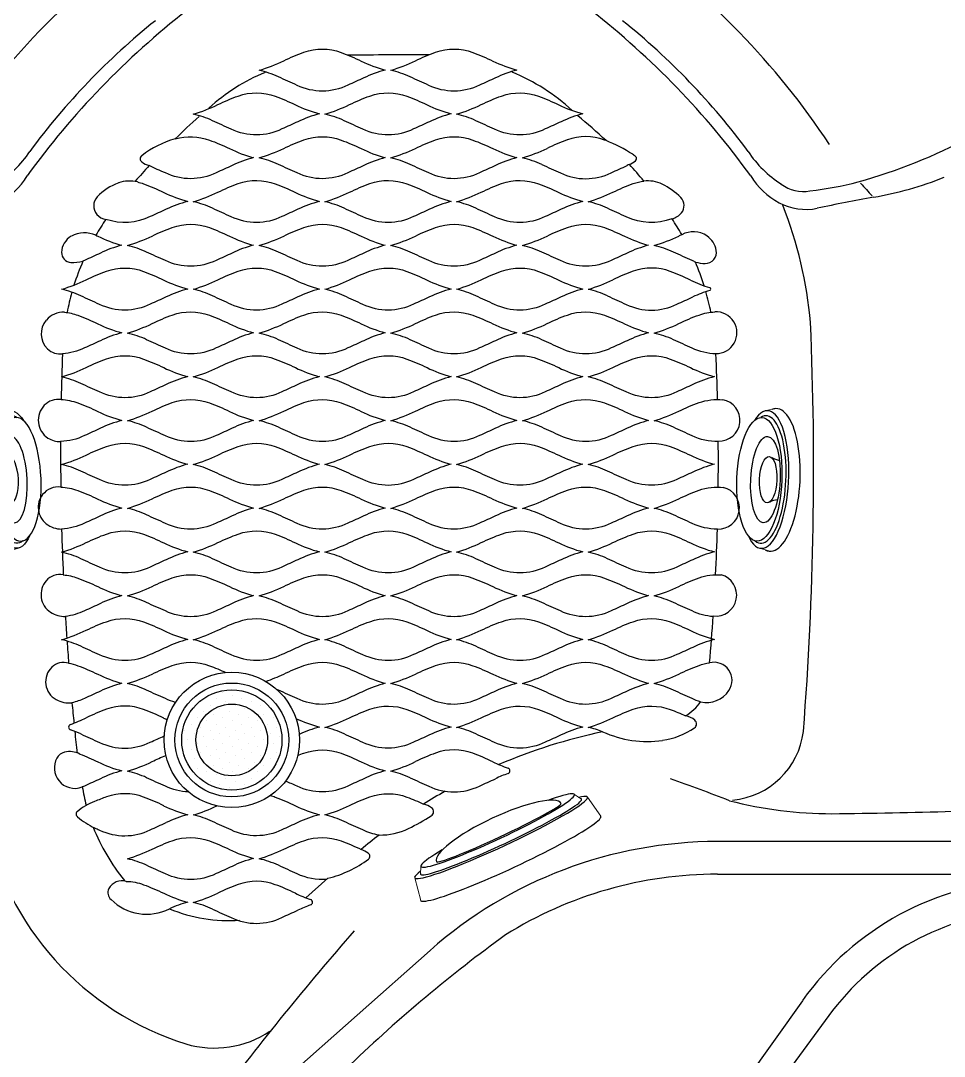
# Model space of a CAD drawing. Extents: x 524 to 612, y 487 to 635.
# Drawn here: x 555.41 to 587.65, y 524.54 to 560.69 of the extents above; entities that cross this region are included whole.
import ezdxf

# ---------------------------------------------------------------- set-up
doc = ezdxf.new("R2010")
doc.units = 0
doc.header["$MEASUREMENT"] = 0
doc.layers.add('1', color=4, linetype='Continuous')

# ---------------------------------------------------------------- blocks, each defined once
blk = doc.blocks.new('2014JS2')
at = {"layer": '1', "color": 4, "linetype": 'Continuous', "lineweight": 15}
for p, q in [((-2.331, 1.3), (-2.416, 0.934)), ((2.567, 0.934), (2.482, 1.3))]:
    blk.add_line(p, q, dxfattribs=at)
at = {"layer": '1', "color": 4, "linetype": 'Continuous'}
for centre, radius, start, end in [((-1.335, 0.648), 0.73, 8.2146, 30.4572), ((1.622, 0.603), 0.871, 151.5284, 170.3889)]:
    blk.add_arc(centre, radius, start, end, dxfattribs=at)
at = {"layer": '1', "color": 3, "linetype": 'Continuous'}
for centre, major_axis, ratio in [((0.073, 1.419), (-2.159, -0.019), 0.363798), ((0.076, 1.207), (-1.51, 0.005), 0.339788)]:
    blk.add_ellipse(centre, major_axis=major_axis, ratio=ratio, dxfattribs=at)
at = {"layer": '1', "color": 4, "linetype": 'Continuous'}
for centre, major_axis, ratio, start_param, end_param in [((0.075, 1.242), (-2.404, -0.002), 0.35119, 5.678823, 9.981284), ((0.075, 0.934), (-2.492, 0), 0.375367, 6.108581, 9.599382)]:
    blk.add_ellipse(centre, major_axis=major_axis, ratio=ratio, start_param=start_param, end_param=end_param, dxfattribs=at)
at = {"layer": '1', "color": 3, "linetype": 'Continuous'}
blk.add_ellipse((0.075, 1.274), major_axis=(-2.225, -0.006), ratio=0.35191, start_param=6.032094, end_param=9.675053, dxfattribs=at)
at = {"layer": '1', "color": 4, "linetype": 'Continuous'}
blk.add_ellipse((0.075, 1.111), major_axis=(-0.812, -0.002), ratio=0.373446, dxfattribs=at)
blk = doc.blocks.new('2014L2')
at = {"layer": '1', "color": 4, "linetype": 'Continuous', "lineweight": 15}
for p, q in [((-3.443, 1.125), (-3.586, 0.323)), ((3.356, 0.323), (3.214, 1.125))]:
    blk.add_line(p, q, dxfattribs=at)
at = {"layer": '1', "color": 3, "linetype": 'Continuous', "lineweight": 15}
for p, q in [((-3.076, 1.393), (-3.203, 1.152)), ((2.997, 1.152), (2.841, 1.404))]:
    blk.add_line(p, q, dxfattribs=at)
at = {"layer": '1', "color": 2, "linetype": 'Continuous'}
blk.add_ellipse((-0.115, 1.312), major_axis=(-2.4, -0.002), ratio=0.230702, start_param=3.141593, end_param=6.283185, dxfattribs=at)
at = {"layer": '1', "color": 3, "linetype": 'Continuous'}
for centre, major_axis, ratio, start_param, end_param in [((-0.118, 1.398), (-2.959, -0.005), 0.096023, 5.474081, 10.237444), ((-0.103, 1.152), (-3.1, 0), 0.087249, 6.191747, 9.53276), ((-0.115, 1.312), (-2.4, -0.002), 0.060609, 0, 3.117594)]:
    blk.add_ellipse(centre, major_axis=major_axis, ratio=ratio, start_param=start_param, end_param=end_param, dxfattribs=at)
at = {"layer": '1', "color": 4, "linetype": 'Continuous'}
for centre, major_axis, ratio, start_param, end_param in [((-0.115, 1.125), (-3.329, 0), 0.091781, 5.867673, 9.84029), ((-0.115, 0.323), (-3.471, 0), 0.095239, 6.249456, 9.458508)]:
    blk.add_ellipse(centre, major_axis=major_axis, ratio=ratio, start_param=start_param, end_param=end_param, dxfattribs=at)
blk = doc.blocks.new('*X23')
at = {"color": 0}
for p, q in [((200.597, 336.892), (200.597, 336.892)), ((199.669, 336.494), (199.669, 336.494)), ((200.332, 336.627), (200.332, 336.627)), ((200.73, 336.494), (200.73, 336.494)), ((200.995, 336.76), (200.995, 336.76)), ((201.393, 336.627), (201.393, 336.627)), ((201.791, 336.494), (201.791, 336.494)), ((199.404, 336.229), (199.404, 336.229)), ((199.802, 336.097), (199.802, 336.097)), ((200.067, 336.362), (200.067, 336.362)), ((200.2, 335.964), (200.2, 335.964)), ((200.465, 336.229), (200.465, 336.229)), ((200.863, 336.097), (200.863, 336.097)), ((201.128, 336.362), (201.128, 336.362)), ((201.26, 335.964), (201.26, 335.964)), ((201.525, 336.229), (201.525, 336.229)), ((201.923, 336.097), (201.923, 336.097)), ((202.188, 336.362), (202.188, 336.362)), ((202.321, 335.964), (202.321, 335.964)), ((202.586, 336.229), (202.586, 336.229)), ((199.272, 335.566), (199.272, 335.566)), ((199.537, 335.832), (199.537, 335.832)), ((199.934, 335.699), (199.934, 335.699)), ((200.332, 335.566), (200.332, 335.566)), ((200.597, 335.832), (200.597, 335.832)), ((200.995, 335.699), (200.995, 335.699)), ((201.393, 335.566), (201.393, 335.566)), ((201.658, 335.832), (201.658, 335.832)), ((202.056, 335.699), (202.056, 335.699)), ((202.454, 335.566), (202.454, 335.566)), ((202.719, 335.832), (202.719, 335.832)), ((199.006, 335.301), (199.006, 335.301)), ((199.404, 335.169), (199.404, 335.169)), ((199.669, 335.434), (199.669, 335.434)), ((200.067, 335.301), (200.067, 335.301)), ((200.465, 335.169), (200.465, 335.169)), ((200.73, 335.434), (200.73, 335.434)), ((201.128, 335.301), (201.128, 335.301)), ((201.525, 335.169), (201.525, 335.169)), ((201.791, 335.434), (201.791, 335.434)), ((202.188, 335.301), (202.188, 335.301)), ((202.586, 335.169), (202.586, 335.169)), ((202.851, 335.434), (202.851, 335.434)), ((199.139, 334.903), (199.139, 334.903)), ((199.537, 334.771), (199.537, 334.771)), ((199.802, 335.036), (199.802, 335.036)), ((199.934, 334.638), (199.934, 334.638)), ((200.2, 334.903), (200.2, 334.903)), ((200.597, 334.771), (200.597, 334.771)), ((200.863, 335.036), (200.863, 335.036)), ((200.995, 334.638), (200.995, 334.638)), ((201.26, 334.903), (201.26, 334.903)), ((201.658, 334.771), (201.658, 334.771)), ((201.923, 335.036), (201.923, 335.036)), ((202.056, 334.638), (202.056, 334.638)), ((202.321, 334.903), (202.321, 334.903)), ((202.719, 334.771), (202.719, 334.771)), ((202.984, 335.036), (202.984, 335.036)), ((199.006, 334.241), (199.006, 334.241)), ((199.272, 334.506), (199.272, 334.506)), ((199.669, 334.373), (199.669, 334.373)), ((200.067, 334.241), (200.067, 334.241)), ((200.332, 334.506), (200.332, 334.506)), ((200.73, 334.373), (200.73, 334.373)), ((201.128, 334.241), (201.128, 334.241)), ((201.393, 334.506), (201.393, 334.506)), ((201.791, 334.373), (201.791, 334.373)), ((202.188, 334.241), (202.188, 334.241)), ((202.454, 334.506), (202.454, 334.506)), ((202.851, 334.373), (202.851, 334.373)), ((199.404, 334.108), (199.404, 334.108)), ((199.802, 333.975), (199.802, 333.975)), ((200.2, 333.843), (200.2, 333.843)), ((200.465, 334.108), (200.465, 334.108)), ((200.863, 333.975), (200.863, 333.975)), ((201.26, 333.843), (201.26, 333.843)), ((201.525, 334.108), (201.525, 334.108)), ((201.923, 333.975), (201.923, 333.975)), ((202.321, 333.843), (202.321, 333.843)), ((202.586, 334.108), (202.586, 334.108)), ((199.537, 333.71), (199.537, 333.71)), ((199.934, 333.578), (199.934, 333.578)), ((200.332, 333.445), (200.332, 333.445)), ((200.597, 333.71), (200.597, 333.71)), ((200.995, 333.578), (200.995, 333.578)), ((201.393, 333.445), (201.393, 333.445)), ((201.658, 333.71), (201.658, 333.71)), ((202.056, 333.578), (202.056, 333.578)), ((202.454, 333.445), (202.454, 333.445)), ((199.669, 333.312), (199.669, 333.312)), ((200.067, 333.18), (200.067, 333.18)), ((200.465, 333.047), (200.465, 333.047)), ((200.73, 333.312), (200.73, 333.312)), ((200.863, 332.915), (200.863, 332.915)), ((201.128, 333.18), (201.128, 333.18)), ((201.525, 333.047), (201.525, 333.047)), ((201.791, 333.312), (201.791, 333.312))]:
    blk.add_line(p, q, dxfattribs=at)
blk = doc.blocks.new('DRAIN')
at = {"layer": '1', "color": 2}
for radius in [1.75, 1.25]:
    blk.add_circle((0, 0), radius, dxfattribs=at)
at = {"layer": '1', "color": 3, "xscale": 0.8339416050646733, "yscale": 0.8339416050646733, "zscale": 0.8339416050646733}
blk.add_blockref('*X23', (-167.604, -279.291), dxfattribs=at)
blk = doc.blocks.new('2018 VANGUARD NXT')
at = {"layer": '1', "color": 3, "linetype": 'Continuous'}
for p, q in [((73.398, 27.558), (54.925, 27.558)), ((44.893, 23.757), (37.817, 17.497)), ((57.886, 22.004), (54.454, 17.19))]:
    blk.add_line(p, q, dxfattribs=at)
at = {"layer": '1', "color": 2, "linetype": 'Continuous'}
blk.add_line((40.553, 25.595), (41.324, 26.277), dxfattribs=at)
at = {"layer": '1', "color": 3, "linetype": 'Continuous'}
for points in [[(42.575, 54.215, -0.004326), (42.017, 53.961, -0.230611), (40.247, 53.955, -0.007538), (39.593, 54.251, 0.055923), (38.92, 54.48, 0.040171), (39.781, 54.812, -0.028895), (40.488, 55.111, -0.17592), (41.782, 55.104, -0.025087), (42.484, 54.804, 0.045551), (43.325, 54.49, 0.049622)], [(47.172, 54.215, -0.004326), (46.614, 53.961, -0.230611), (44.844, 53.955, -0.007538), (44.19, 54.251, 0.055923), (43.517, 54.48, 0.040171), (44.378, 54.812, -0.028895), (45.085, 55.111, -0.17592), (46.379, 55.104, -0.025087), (47.081, 54.804, 0.045551), (47.922, 54.49, 0.049622)], [(40.277, 52.686, -0.004326), (39.719, 52.432, -0.230611), (37.95, 52.426, -0.007538), (37.296, 52.722, 0.055923), (36.623, 52.951, 0.040171), (37.484, 53.283, -0.028895), (38.19, 53.582, -0.17592), (39.484, 53.575, -0.025087), (40.187, 53.275, 0.045551), (41.028, 52.961, 0.049622)], [(44.874, 52.686, -0.004326), (44.316, 52.432, -0.230611), (42.546, 52.426, -0.007538), (41.892, 52.722, 0.055923), (41.219, 52.951, 0.040171), (42.08, 53.283, -0.028895), (42.787, 53.582, -0.17592), (44.081, 53.575, -0.025087), (44.783, 53.275, 0.045551), (45.624, 52.961, 0.049622)], [(49.47, 52.686, -0.004326), (48.912, 52.432, -0.230611), (47.143, 52.426, -0.007538), (46.489, 52.722, 0.055923), (45.816, 52.951, 0.040171), (46.677, 53.283, -0.028895), (47.384, 53.582, -0.17592), (48.678, 53.575, -0.025087), (49.38, 53.275, 0.045551), (50.221, 52.961, 0.049622)], [(42.575, 51.157, -0.004326), (42.017, 50.903, -0.230611), (40.247, 50.897, -0.007538), (39.593, 51.193, 0.055923), (38.92, 51.422, 0.040171), (39.781, 51.754, -0.028895), (40.488, 52.053, -0.17592), (41.782, 52.046, -0.025087), (42.484, 51.746, 0.045551), (43.325, 51.432, 0.049622)], [(47.172, 51.157, -0.004326), (46.614, 50.903, -0.230611), (44.844, 50.897, -0.007538), (44.19, 51.193, 0.055923), (43.517, 51.422, 0.040171), (44.378, 51.754, -0.028895), (45.085, 52.053, -0.17592), (46.379, 52.046, -0.025087), (47.081, 51.746, 0.045551), (47.922, 51.432, 0.049622)], [(40.277, 49.628, -0.004326), (39.719, 49.374, -0.230611), (37.95, 49.368, -0.007538), (37.296, 49.664, 0.055923), (36.623, 49.893, 0.040171), (37.484, 50.225, -0.028895), (38.19, 50.524, -0.17592), (39.484, 50.517, -0.025087), (40.187, 50.217, 0.045551), (41.028, 49.903, 0.049622)], [(44.874, 49.628, -0.004326), (44.316, 49.374, -0.230611), (42.546, 49.368, -0.007538), (41.892, 49.664, 0.055923), (41.219, 49.893, 0.040171), (42.08, 50.225, -0.028895), (42.787, 50.524, -0.17592), (44.081, 50.517, -0.025087), (44.783, 50.217, 0.045551), (45.624, 49.903, 0.049622)], [(49.47, 49.628, -0.004326), (48.912, 49.374, -0.230611), (47.143, 49.368, -0.007538), (46.489, 49.664, 0.055923), (45.816, 49.893, 0.040171), (46.677, 50.225, -0.028895), (47.384, 50.524, -0.17592), (48.678, 50.517, -0.025087), (49.38, 50.217, 0.045551), (50.221, 49.903, 0.049622)], [(37.978, 48.099, -0.004326), (37.42, 47.845, -0.230611), (35.65, 47.839, -0.007538), (34.996, 48.135, 0.055923), (34.323, 48.364, 0.040171), (35.184, 48.696, -0.028895), (35.891, 48.995, -0.17592), (37.185, 48.988, -0.025087), (37.887, 48.688, 0.045551), (38.728, 48.374, 0.049622)], [(42.575, 48.099, -0.004326), (42.017, 47.845, -0.230611), (40.247, 47.839, -0.007538), (39.593, 48.135, 0.055923), (38.92, 48.364, 0.040171), (39.781, 48.696, -0.028895), (40.488, 48.995, -0.17592), (41.782, 48.988, -0.025087), (42.484, 48.688, 0.045551), (43.325, 48.374, 0.049622)], [(47.172, 48.099, -0.004326), (46.614, 47.845, -0.230611), (44.844, 47.839, -0.007538), (44.19, 48.135, 0.055923), (43.517, 48.364, 0.040171), (44.378, 48.696, -0.028895), (45.085, 48.995, -0.17592), (46.379, 48.988, -0.025087), (47.081, 48.688, 0.045551), (47.922, 48.374, 0.049622)], [(51.769, 48.099, -0.004326), (51.211, 47.845, -0.230611), (49.441, 47.839, -0.007538), (48.787, 48.135, 0.055923), (48.114, 48.364, 0.040171), (48.975, 48.696, -0.028895), (49.682, 48.995, -0.17592), (50.976, 48.988, -0.025087), (51.678, 48.688, 0.045551), (52.519, 48.374, 0.049622)], [(35.68, 46.57, -0.004326), (35.122, 46.316, -0.230611), (33.353, 46.31, -0.007538), (32.699, 46.606, 0.055923), (32.026, 46.835, 0.040171), (32.887, 47.167, -0.028895), (33.593, 47.466, -0.17592), (34.887, 47.459, -0.025087), (35.59, 47.159, 0.045551), (36.431, 46.845, 0.049622)], [(40.277, 46.57, -0.004326), (39.719, 46.316, -0.230611), (37.95, 46.31, -0.007538), (37.296, 46.606, 0.055923), (36.623, 46.835, 0.040171), (37.484, 47.167, -0.028895), (38.19, 47.466, -0.17592), (39.484, 47.459, -0.025087), (40.187, 47.159, 0.045551), (41.028, 46.845, 0.049622)], [(44.874, 46.57, -0.004326), (44.316, 46.316, -0.230611), (42.546, 46.31, -0.007538), (41.892, 46.606, 0.055923), (41.219, 46.835, 0.040171), (42.08, 47.167, -0.028895), (42.787, 47.466, -0.17592), (44.081, 47.459, -0.025087), (44.783, 47.159, 0.045551), (45.624, 46.845, 0.049622)], [(49.47, 46.57, -0.004326), (48.912, 46.316, -0.230611), (47.143, 46.31, -0.007538), (46.489, 46.606, 0.055923), (45.816, 46.835, 0.040171), (46.677, 47.167, -0.028895), (47.384, 47.466, -0.17592), (48.678, 47.459, -0.025087), (49.38, 47.159, 0.045551), (50.221, 46.845, 0.049622)], [(37.978, 45.041, -0.004326), (37.42, 44.787, -0.230611), (35.65, 44.781, -0.007538), (34.996, 45.077, 0.055923), (34.323, 45.306, 0.040171), (35.184, 45.638, -0.028895), (35.891, 45.937, -0.17592), (37.185, 45.93, -0.025087), (37.887, 45.63, 0.045551), (38.728, 45.316, 0.049622)], [(42.575, 45.041, -0.004326), (42.017, 44.787, -0.230611), (40.247, 44.781, -0.007538), (39.593, 45.077, 0.055923), (38.92, 45.306, 0.040171), (39.781, 45.638, -0.028895), (40.488, 45.937, -0.17592), (41.782, 45.93, -0.025087), (42.484, 45.63, 0.045551), (43.325, 45.316, 0.049622)], [(47.172, 45.041, -0.004326), (46.614, 44.787, -0.230611), (44.844, 44.781, -0.007538), (44.19, 45.077, 0.055923), (43.517, 45.306, 0.040171), (44.378, 45.638, -0.028895), (45.085, 45.937, -0.17592), (46.379, 45.93, -0.025087), (47.081, 45.63, 0.045551), (47.922, 45.316, 0.049622)], [(51.769, 45.041, -0.004326), (51.211, 44.787, -0.230611), (49.441, 44.781, -0.007538), (48.787, 45.077, 0.055923), (48.114, 45.306, 0.040171), (48.975, 45.638, -0.028895), (49.682, 45.937, -0.17592), (50.976, 45.93, -0.025087), (51.678, 45.63, 0.045551), (52.519, 45.316, 0.049622)], [(35.68, 43.512, -0.004326), (35.122, 43.258, -0.230611), (33.353, 43.252, -0.007538), (32.699, 43.548, 0.055923), (32.026, 43.777, 0.040171), (32.887, 44.109, -0.028895), (33.593, 44.408, -0.17592), (34.887, 44.401, -0.025087), (35.59, 44.101, 0.045551), (36.431, 43.787, 0.049622)], [(40.277, 43.512, -0.004326), (39.719, 43.258, -0.230611), (37.95, 43.252, -0.007538), (37.296, 43.548, 0.055923), (36.623, 43.777, 0.040171), (37.484, 44.109, -0.028895), (38.19, 44.408, -0.17592), (39.484, 44.401, -0.025087), (40.187, 44.101, 0.045551), (41.028, 43.787, 0.049622)], [(44.874, 43.512, -0.004326), (44.316, 43.258, -0.230611), (42.546, 43.252, -0.007538), (41.892, 43.548, 0.055923), (41.219, 43.777, 0.040171), (42.08, 44.109, -0.028895), (42.787, 44.408, -0.17592), (44.081, 44.401, -0.025087), (44.783, 44.101, 0.045551), (45.624, 43.787, 0.049622)], [(49.47, 43.512, -0.004326), (48.912, 43.258, -0.230611), (47.143, 43.252, -0.007538), (46.489, 43.548, 0.055923), (45.816, 43.777, 0.040171), (46.677, 44.109, -0.028895), (47.384, 44.408, -0.17592), (48.678, 44.401, -0.025087), (49.38, 44.101, 0.045551), (50.221, 43.787, 0.049622)], [(54.067, 43.512, -0.004326), (53.509, 43.258, -0.230611), (51.74, 43.252, -0.007538), (51.086, 43.548, 0.055923), (50.413, 43.777, 0.040171), (51.274, 44.109, -0.028895), (51.981, 44.408, -0.17592), (53.275, 44.401, -0.025087), (53.977, 44.101, 0.045551), (54.818, 43.787, 0.049622)], [(37.978, 41.983, -0.004326), (37.42, 41.729, -0.230611), (35.65, 41.723, -0.007538), (34.996, 42.019, 0.055923), (34.323, 42.248, 0.040171), (35.184, 42.58, -0.028895), (35.891, 42.879, -0.17592), (37.185, 42.872, -0.025087), (37.887, 42.572, 0.045551), (38.728, 42.258, 0.049622)], [(42.575, 41.983, -0.004326), (42.017, 41.729, -0.230611), (40.247, 41.723, -0.007538), (39.593, 42.019, 0.055923), (38.92, 42.248, 0.040171), (39.781, 42.58, -0.028895), (40.488, 42.879, -0.17592), (41.782, 42.872, -0.025087), (42.484, 42.572, 0.045551), (43.325, 42.258, 0.049622)], [(47.172, 41.983, -0.004326), (46.614, 41.729, -0.230611), (44.844, 41.723, -0.007538), (44.19, 42.019, 0.055923), (43.517, 42.248, 0.040171), (44.378, 42.58, -0.028895), (45.085, 42.879, -0.17592), (46.379, 42.872, -0.025087), (47.081, 42.572, 0.045551), (47.922, 42.258, 0.049622)], [(51.769, 41.983, -0.004326), (51.211, 41.729, -0.230611), (49.441, 41.723, -0.007538), (48.787, 42.019, 0.055923), (48.114, 42.248, 0.040171), (48.975, 42.58, -0.028895), (49.682, 42.879, -0.17592), (50.976, 42.872, -0.025087), (51.678, 42.572, 0.045551), (52.519, 42.258, 0.049622)], [(35.68, 40.454, -0.004326), (35.122, 40.2, -0.230611), (33.353, 40.194, -0.007538), (32.699, 40.49, 0.055923), (32.026, 40.719, 0.040171), (32.887, 41.051, -0.028895), (33.593, 41.35, -0.17592), (34.887, 41.343, -0.025087), (35.59, 41.043, 0.045551), (36.431, 40.729, 0.049622)], [(40.277, 40.454, -0.004326), (39.719, 40.2, -0.230611), (37.95, 40.194, -0.007538), (37.296, 40.49, 0.055923), (36.623, 40.719, 0.040171), (37.484, 41.051, -0.028895), (38.19, 41.35, -0.17592), (39.484, 41.343, -0.025087), (40.187, 41.043, 0.045551), (41.028, 40.729, 0.049622)], [(44.874, 40.454, -0.004326), (44.316, 40.2, -0.230611), (42.546, 40.194, -0.007538), (41.892, 40.49, 0.055923), (41.219, 40.719, 0.040171), (42.08, 41.051, -0.028895), (42.787, 41.35, -0.17592), (44.081, 41.343, -0.025087), (44.783, 41.043, 0.045551), (45.624, 40.729, 0.049622)], [(49.47, 40.454, -0.004326), (48.912, 40.2, -0.230611), (47.143, 40.194, -0.007538), (46.489, 40.49, 0.055923), (45.816, 40.719, 0.040171), (46.677, 41.051, -0.028895), (47.384, 41.35, -0.17592), (48.678, 41.343, -0.025087), (49.38, 41.043, 0.045551), (50.221, 40.729, 0.049622)], [(54.067, 40.454, -0.004326), (53.509, 40.2, -0.230611), (51.74, 40.194, -0.007538), (51.086, 40.49, 0.055923), (50.413, 40.719, 0.040171), (51.274, 41.051, -0.028895), (51.981, 41.35, -0.17592), (53.275, 41.343, -0.025087), (53.977, 41.043, 0.045551), (54.818, 40.729, 0.049622)], [(37.978, 38.925, -0.004326), (37.42, 38.671, -0.230611), (35.65, 38.665, -0.007538), (34.996, 38.961, 0.055923), (34.323, 39.19, 0.040171), (35.184, 39.522, -0.028895), (35.891, 39.821, -0.17592), (37.185, 39.814, -0.025087), (37.887, 39.514, 0.045551), (38.728, 39.2, 0.049622)], [(42.575, 38.925, -0.004326), (42.017, 38.671, -0.230611), (40.247, 38.665, -0.007538), (39.593, 38.961, 0.055923), (38.92, 39.19, 0.040171), (39.781, 39.522, -0.028895), (40.488, 39.821, -0.17592), (41.782, 39.814, -0.025087), (42.484, 39.514, 0.045551), (43.325, 39.2, 0.049622)], [(47.172, 38.925, -0.004326), (46.614, 38.671, -0.230611), (44.844, 38.665, -0.007538), (44.19, 38.961, 0.055923), (43.517, 39.19, 0.040171), (44.378, 39.522, -0.028895), (45.085, 39.821, -0.17592), (46.379, 39.814, -0.025087), (47.081, 39.514, 0.045551), (47.922, 39.2, 0.049622)], [(51.769, 38.925, -0.004326), (51.211, 38.671, -0.230611), (49.441, 38.665, -0.007538), (48.787, 38.961, 0.055923), (48.114, 39.19, 0.040171), (48.975, 39.522, -0.028895), (49.682, 39.821, -0.17592), (50.976, 39.814, -0.025087), (51.678, 39.514, 0.045551), (52.519, 39.2, 0.049622)], [(35.68, 37.396, -0.004326), (35.122, 37.142, -0.230611), (33.353, 37.136, -0.007538), (32.699, 37.432, 0.055923), (32.026, 37.661, 0.040171), (32.887, 37.993, -0.028895), (33.593, 38.292, -0.17592), (34.887, 38.285, -0.025087), (35.59, 37.985, 0.045551), (36.431, 37.671, 0.049622)], [(40.277, 37.396, -0.004326), (39.719, 37.142, -0.230611), (37.95, 37.136, -0.007538), (37.296, 37.432, 0.055923), (36.623, 37.661, 0.040171), (37.484, 37.993, -0.028895), (38.19, 38.292, -0.17592), (39.484, 38.285, -0.025087), (40.187, 37.985, 0.045551), (41.028, 37.671, 0.049622)], [(44.874, 37.396, -0.004326), (44.316, 37.142, -0.230611), (42.546, 37.136, -0.007538), (41.892, 37.432, 0.055923), (41.219, 37.661, 0.040171), (42.08, 37.993, -0.028895), (42.787, 38.292, -0.17592), (44.081, 38.285, -0.025087), (44.783, 37.985, 0.045551), (45.624, 37.671, 0.049622)], [(49.47, 37.396, -0.004326), (48.912, 37.142, -0.230611), (47.143, 37.136, -0.007538), (46.489, 37.432, 0.055923), (45.816, 37.661, 0.040171), (46.677, 37.993, -0.028895), (47.384, 38.292, -0.17592), (48.678, 38.285, -0.025087), (49.38, 37.985, 0.045551), (50.221, 37.671, 0.049622)], [(54.067, 37.396, -0.004326), (53.509, 37.142, -0.230611), (51.74, 37.136, -0.007538), (51.086, 37.432, 0.055923), (50.413, 37.661, 0.040171), (51.274, 37.993, -0.028895), (51.981, 38.292, -0.17592), (53.275, 38.285, -0.025087), (53.977, 37.985, 0.045551), (54.818, 37.671, 0.049622)], [(37.978, 35.867, -0.004326), (37.42, 35.613, -0.230611), (35.65, 35.607, -0.007538), (34.996, 35.903, 0.055923), (34.323, 36.132, 0.040171), (35.184, 36.464, -0.028895), (35.891, 36.763, -0.17592), (37.185, 36.756, -0.025087), (37.887, 36.456, 0.045551), (38.728, 36.142, 0.049622)], [(42.575, 35.867, -0.004326), (42.017, 35.613, -0.230611), (40.247, 35.607, -0.007538), (39.593, 35.903, 0.055923), (38.92, 36.132, 0.040171), (39.781, 36.464, -0.028895), (40.488, 36.763, -0.17592), (41.782, 36.756, -0.025087), (42.484, 36.456, 0.045551), (43.325, 36.142, 0.049622)], [(47.172, 35.867, -0.004326), (46.614, 35.613, -0.230611), (44.844, 35.607, -0.007538), (44.19, 35.903, 0.055923), (43.517, 36.132, 0.040171), (44.378, 36.464, -0.028895), (45.085, 36.763, -0.17592), (46.379, 36.756, -0.025087), (47.081, 36.456, 0.045551), (47.922, 36.142, 0.049622)], [(51.769, 35.867, -0.004326), (51.211, 35.613, -0.230611), (49.441, 35.607, -0.007538), (48.787, 35.903, 0.055923), (48.114, 36.132, 0.040171), (48.975, 36.464, -0.028895), (49.682, 36.763, -0.17592), (50.976, 36.756, -0.025087), (51.678, 36.456, 0.045551), (52.519, 36.142, 0.049622)], [(35.68, 34.338, -0.004326), (35.122, 34.084, -0.230611), (33.353, 34.078, -0.007538), (32.699, 34.374, 0.055923), (32.026, 34.603, 0.040171), (32.887, 34.935, -0.028895), (33.593, 35.234, -0.17592), (34.887, 35.227, -0.025087), (35.59, 34.927, 0.045551), (36.431, 34.613, 0.049622)], [(40.277, 34.338, -0.004326), (39.719, 34.084, -0.230611), (37.95, 34.078, -0.007538), (37.296, 34.374, 0.055923), (36.623, 34.603, 0.040171), (37.484, 34.935, -0.028895), (38.19, 35.234, -0.17592), (39.484, 35.227, -0.025087), (40.187, 34.927, 0.045551), (41.028, 34.613, 0.049622)], [(44.874, 34.338, -0.004326), (44.316, 34.084, -0.230611), (42.546, 34.078, -0.007538), (41.892, 34.374, 0.055923), (41.219, 34.603, 0.040171), (42.08, 34.935, -0.028895), (42.787, 35.234, -0.17592), (44.081, 35.227, -0.025087), (44.783, 34.927, 0.045551), (45.624, 34.613, 0.049622)], [(49.47, 34.338, -0.004326), (48.912, 34.084, -0.230611), (47.143, 34.078, -0.007538), (46.489, 34.374, 0.055923), (45.816, 34.603, 0.040171), (46.677, 34.935, -0.028895), (47.384, 35.234, -0.17592), (48.678, 35.227, -0.025087), (49.38, 34.927, 0.045551), (50.221, 34.613, 0.049622)], [(54.067, 34.338, -0.004326), (53.509, 34.084, -0.230611), (51.74, 34.078, -0.007538), (51.086, 34.374, 0.055923), (50.413, 34.603, 0.040171), (51.274, 34.935, -0.028895), (51.981, 35.234, -0.17592), (53.275, 35.227, -0.025087), (53.977, 34.927, 0.045551), (54.818, 34.613, 0.049622)], [(47.172, 32.809, -0.004326), (46.614, 32.555, -0.230611), (44.844, 32.549, -0.007538), (44.19, 32.845, 0.055923), (43.517, 33.074, 0.040171), (44.378, 33.406, -0.028895), (45.085, 33.705, -0.17592), (46.379, 33.698, -0.025087), (47.081, 33.398, 0.045551), (47.922, 33.084, 0.049622)], [(51.769, 32.809, -0.004326), (51.211, 32.555, -0.230611), (49.441, 32.549, -0.007538), (48.787, 32.845, 0.055923), (48.114, 33.074, 0.040171), (48.975, 33.406, -0.028895), (49.682, 33.705, -0.17592), (50.976, 33.698, -0.025087), (51.678, 33.398, 0.045551), (52.519, 33.084, 0.049622)], [(44.874, 31.28, -0.004326), (44.316, 31.026, -0.230611), (42.546, 31.02, -0.007538), (41.892, 31.316, 0.055923), (41.219, 31.545, 0.040171), (42.08, 31.877, -0.028895), (42.787, 32.176, -0.17592), (44.081, 32.169, -0.025087), (44.783, 31.869, 0.045551), (45.624, 31.555, 0.049622)], [(49.47, 31.28, -0.004326), (48.912, 31.026, -0.230611), (47.143, 31.02, -0.007538), (46.489, 31.316, 0.055923), (45.816, 31.545, 0.040171), (46.677, 31.877, -0.028895), (47.384, 32.176, -0.17592), (48.678, 32.169, -0.025087), (49.38, 31.869, 0.045551), (50.221, 31.555, 0.049622)], [(37.978, 26.693, -0.004326), (37.42, 26.439, -0.230611), (35.65, 26.433, -0.007538), (34.996, 26.729, 0.055923), (34.323, 26.958, 0.040171), (35.184, 27.29, -0.028895), (35.891, 27.589, -0.17592), (37.185, 27.582, -0.025087), (37.887, 27.282, 0.045551), (38.728, 26.968, 0.049622)]]:
    blk.add_lwpolyline(points, format="xyb", close=True, dxfattribs=at)
for points in [[(35.99, 52.085, -0.161855), (37.185, 52.046, -0.025087), (37.887, 51.746, 0.045551), (38.728, 51.432, 0.049622), (37.978, 51.157, -0.004326), (37.42, 50.903, -0.230611), (35.65, 50.897, -0.006523), (35.084, 51.152, -0.006523)], [(53.334, 49.299, -0.205899), (51.74, 49.368, -0.007538), (51.086, 49.664, 0.055923), (50.413, 49.893, 0.040171), (51.274, 50.225, -0.028895), (51.981, 50.524, -0.050311), (52.35, 50.615, -0.050311)], [(34.673, 50.582, -0.02961), (34.887, 50.517, -0.025087), (35.59, 50.217, 0.045551), (36.431, 49.903, 0.049622), (35.68, 49.628, -0.004326), (35.122, 49.374, -0.199578), (33.574, 49.277, -0.199578)], [(33.223, 48.72, -0.002451), (33.29, 48.688, 0.045551), (34.131, 48.374, 0.049622), (33.381, 48.099, -0.004326), (32.823, 47.845, -0.007216), (32.77, 47.82, -0.007216)], [(54.153, 47.788, -0.015557), (54.038, 47.839, -0.007538), (53.384, 48.135, 0.055923), (52.711, 48.364, 0.040171), (53.572, 48.696, -0.004395), (53.677, 48.747, -0.004395)], [(32.123, 46.038, -0.063155), (32.588, 45.93, -0.025087), (33.29, 45.63, 0.045551), (34.131, 45.316, 0.049622), (33.381, 45.041, -0.004326), (32.823, 44.787, -0.098912), (32.058, 44.584, -0.098912)], [(54.866, 44.581, -0.106557), (54.038, 44.781, -0.007538), (53.384, 45.077, 0.055923), (52.711, 45.306, 0.040171), (53.572, 45.638, -0.028895), (54.279, 45.937, -0.074785), (54.832, 46.046, -0.074785)], [(32.012, 42.988, -0.07801), (32.588, 42.872, -0.025087), (33.29, 42.572, 0.045551), (34.131, 42.258, 0.049622), (33.381, 41.983, -0.004326), (32.823, 41.729, -0.107032), (31.993, 41.523, -0.107032)], [(54.95, 41.522, -0.117123), (54.038, 41.723, -0.007538), (53.384, 42.019, 0.055923), (52.711, 42.248, 0.040171), (53.572, 42.58, -0.028895), (54.279, 42.879, -0.11112), (55.105, 42.98, -0.11112)], [(31.998, 39.93, -0.079758), (32.588, 39.814, -0.025087), (33.29, 39.514, 0.045551), (34.131, 39.2, 0.049622), (33.381, 38.925, -0.004326), (32.823, 38.671, -0.102748), (32.027, 38.466, -0.102748)], [(54.919, 38.464, -0.113205), (54.038, 38.665, -0.007538), (53.384, 38.961, 0.055923), (52.711, 39.19, 0.040171), (53.572, 39.522, -0.028895), (54.279, 39.821, -0.114746), (55.132, 39.919, -0.114746)], [(54.772, 35.411, -0.094856), (54.038, 35.607, -0.007538), (53.384, 35.903, 0.055923), (52.711, 36.132, 0.040171), (53.572, 36.464, -0.028895), (54.279, 36.763, -0.104387), (55.055, 36.868, -0.104387)], [(32.084, 36.867, -0.068328), (32.588, 36.756, -0.025087), (33.29, 36.456, 0.045551), (34.131, 36.142, 0.049622), (33.381, 35.867, -0.004326), (32.823, 35.613, -0.086128), (32.16, 35.419, -0.086128)], [(32.272, 33.785, -0.043345), (32.588, 33.698, -0.025087), (33.29, 33.398, 0.045551), (34.131, 33.084, 0.049622), (33.381, 32.809, -0.004326), (32.823, 32.555, -0.057226), (32.389, 32.401, -0.057226)], [(36.003, 32.418, -0.046735), (35.65, 32.549, -0.007538), (34.996, 32.845, 0.055923), (34.323, 33.074, 0.040171), (35.184, 33.406, -0.028895), (35.891, 33.705, -0.17592), (37.185, 33.698, -0.020463), (37.76, 33.458, -0.020463)], [(39.154, 33.149, 0.029507), (39.781, 33.406, -0.028895), (40.488, 33.705, -0.17592), (41.782, 33.698, -0.025087), (42.484, 33.398, 0.045551), (43.325, 33.084, 0.049622), (42.575, 32.809, -0.004326), (42.017, 32.555, -0.230611), (40.247, 32.549, -0.007538), (39.593, 32.845, 0.004719), (39.539, 32.87, 0.004719)], [(54.332, 32.435, -0.039059), (54.038, 32.549, -0.007538), (53.384, 32.845, 0.055923), (52.711, 33.074, 0.040171), (53.572, 33.406, -0.028895), (54.279, 33.705, -0.050249), (54.648, 33.796)], [(50.914, 31.391, 0.041175), (50.413, 31.545, 0.040171), (51.274, 31.877, -0.028895), (51.981, 32.176, -0.17592), (53.275, 32.169, -0.018928), (53.807, 31.949, -0.018928)], [(40.207, 31.859, 0.044393), (41.028, 31.555, 0.04649), (40.323, 31.301, 0.04649)], [(40.268, 30.564, -0.008824), (40.488, 30.647, -0.17592), (41.782, 30.64, -0.025087), (42.484, 30.34, 0.045551), (43.325, 30.026, 0.049622), (42.575, 29.751, -0.004326), (42.017, 29.497, -0.230611), (40.247, 29.491, -0.004618), (39.846, 29.67, -0.004618)], [(32.666, 30.611, -0.022352), (33.29, 30.34, 0.045551), (34.131, 30.026, 0.049622), (33.381, 29.751, -0.004326), (32.823, 29.497, -0.010027), (32.749, 29.463, -0.010027)], [(36.453, 29.292, -0.103422), (35.65, 29.491, -0.007538), (34.996, 29.787, 0.055923), (34.323, 30.016, 0.040171), (35.184, 30.348, -0.019928), (35.668, 30.563, -0.019928)], [(39.317, 29.164, -0.023228), (39.484, 29.111, -0.025087), (40.187, 28.811, 0.045551), (41.028, 28.497, 0.049622), (40.277, 28.222, -0.004326), (39.719, 27.968, -0.230611), (37.95, 27.962, -0.007538), (37.296, 28.258, 0.055923), (36.623, 28.487, 0.038307), (37.445, 28.8, 0.038307)], [(43.11, 27.786, -0.073483), (42.546, 27.962, -0.007538), (41.892, 28.258, 0.055923), (41.219, 28.487, 0.040171), (42.08, 28.819, -0.028895), (42.787, 29.118, -0.17592), (44.081, 29.111, -0.020745), (44.664, 28.868, -0.020745)], [(41.28, 26.238, -0.132284), (40.247, 26.433, -0.007538), (39.593, 26.729, 0.055923), (38.92, 26.958, 0.040171), (39.781, 27.29, -0.028895), (40.488, 27.589, -0.17592), (41.782, 27.582, -0.025087), (42.484, 27.282)], [(34.286, 26.17, -0.08136), (34.887, 26.053, -0.025087), (35.59, 25.753, 0.045551), (36.431, 25.439, 0.042088), (35.79, 25.215, 0.042088)]]:
    blk.add_lwpolyline(points, format="xyb", dxfattribs=at)
blk.add_circle((37.968, 31.105), 2.363, dxfattribs=at)
at = {"layer": '1', "color": 2, "linetype": 'Continuous'}
blk.add_circle((37.968, 31.105), 1.987, dxfattribs=at)
at = {"layer": '1', "color": 3, "linetype": 'Continuous'}
for centre, radius, start, end in [((50.345, 37.315), 26.609, 125.0008, 146.6781), ((36.285, 36.982), 27.032, 33.4802, 54.8166), ((53.89, 34.097), 28.476, 127.8924, 144.1083), ((33.019, 34.097), 28.476, 35.8917, 52.1076), ((50.524, 37.185), 24.366, 128.6618, 143.5991), ((36.385, 37.185), 24.366, 36.4009, 51.3382), ((54.752, 69.021), 19.12, 285.4238, 310.7182), ((45.113, 47.965), 6.97, 44.9744, 45.1482), ((36.96, 48.701), 3.521, 106.0045, 127.3372), ((50.319, 50.268), 1.896, 69.7321, 109.6416), ((46.485, 56.937), 5.75, 286.4564, 295.6581), ((51.916, 45.792), 6.648, 109.6416, 116.2619), ((48.338, 44.901), 7.617, 69.278, 69.7321), ((48.991, 46.882), 5.534, 57.461, 68.3439), ((27.771, 53.694), 3.751, 301.9543, 326.8816), ((34.909, 51.391), 0.138, 127.3372, 231.703), ((47.429, 48.307), 3.189, 64.7846, 77.5878), ((51.742, 51.161), 0.447, 42.6518, 60.4666), ((52, 51.399), 0.0962, 309.5486, 42.6518), ((59.138, 53.694), 3.751, 213.1184, 238.0457), ((35.266, 51.843), 0.714, 231.703, 255.2578), ((58.93, 72.731), 23.807, 244.7846, 246.5121), ((36.861, 83.285), 35.419, 293.9011, 294.8926), ((53.528, 47.523), 4.037, 114.6119, 115.8405), ((51.497, 52.008), 0.886, 293.2575, 309.5486), ((28.619, 52.131), 2.578, 298.0486, 328.6788), ((34.397, 49.478), 1.138, 75.9831, 109.4478), ((50.319, 52.716), 2.02, 244.2345, 296.1786), ((52.492, 49.489), 1.132, 63.7291, 97.1529), ((58.29, 52.131), 2.578, 211.3212, 241.9514), ((58.11, 62.7), 12.854, 280.1406, 291.5957), ((34.644, 48.78), 1.878, 109.4478, 137.0465), ((51.916, 48.322), 2.433, 44.86, 63.7291), ((57.895, 51.432), 1.183, 231.1039, 282.5145), ((57.182, 60.212), 9.982, 275.5727, 285.4238), ((70.291, 59.544), 13.732, 220.9512, 223.4788), ((33.601, 49.75), 0.455, 137.0465, 221.0348), ((53.357, 49.756), 0.4, 320.8877, 44.86), ((72.937, -20.198), 71.359, 100.14057, 101.75032), ((58.004, 51.594), 1.969, 241.9514, 281.7503), ((43.489, 44.363), 14.74, 5.0972, 21.5095), ((33.657, 49.798), 0.528, 221.0348, 261.0123), ((53.209, 49.877), 0.591, 282.2356, 320.8877), ((39.808, 40.213), 16.295, 33.8576, 33.8878), ((32.829, 47.87), 0.937, 65.1039, 119.5543), ((54.081, 48.011), 0.834, 55.3272, 118.8739), ((32.68, 48.111), 0.655, 118.6879, 178.7077), ((54.105, 48.046), 0.791, 10.6619, 55.3272), ((32.372, 48.118), 0.346, 178.7077, 267.1255), ((54.505, 48.121), 0.384, 268.385, 10.6619), ((32.418, 49.044), 1.273, 267.1255, 286.033), ((54.535, 49.185), 1.449, 254.7165, 268.385), ((54.215, 41.205), 6.648, 109.6416, 116.2619), ((52.618, 45.681), 1.896, 69.7321, 109.6416), ((50.636, 40.314), 7.617, 63.9837, 69.7321), ((48.784, 52.35), 5.75, 286.4564, 295.6581), ((56.116, 51.607), 4.936, 244.3129, 252.7296), ((49.727, 43.72), 3.189, 64.7846, 77.5878), ((55.827, 42.936), 4.037, 106.9391, 115.8405), ((54.636, 46.846), 0.05, 286.9391, 72.7296), ((61.228, 68.144), 23.807, 244.7846, 246.5121), ((52.618, 48.129), 2.02, 244.2345, 296.1786), ((39.159, 78.698), 35.419, 293.9011, 294.8926), ((32.09, 45.244), 0.79, 87.3584, 139.0289), ((54.873, 45.319), 0.729, 268.8961, 93.6001), ((32.046, 45.282), 0.732, 139.0289, 225.8294), ((-60.367, 40.584), 118.647, 355.56132, 2.45855), ((31.976, 45.21), 0.631, 225.8294, 277.434), ((31.951, 42.267), 0.741, 135.5156, 237.1135), ((31.917, 42.301), 0.694, 82.1542, 135.5156), ((54.978, 42.263), 0.729, 267.9543, 79.9427), ((31.962, 42.284), 0.762, 237.1135, 272.3362), ((31.913, 39.24), 0.696, 82.9634, 141.9497), ((54.951, 39.203), 0.739, 267.5202, 76.482), ((31.934, 39.223), 0.723, 141.9497, 232.2684), ((32.033, 39.351), 0.885, 232.2684, 269.5893), ((31.962, 36.252), 0.628, 78.7415, 138.8669), ((32.043, 36.181), 0.736, 138.8669, 236.9724), ((54.861, 36.161), 0.733, 263.1749, 74.6575), ((32.132, 36.316), 0.898, 236.9724, 271.8036), ((32.175, 33.136), 0.706, 134.0448, 241.4746), ((32.098, 33.215), 0.595, 73.0709, 134.0448), ((54.802, 33.185), 0.631, 325.6868, 104.1613), ((54.541, 33.363), 0.948, 257.4312, 325.6868), ((32.304, 33.373), 0.976, 241.4746, 274.9702), ((35.828, 25.915), 6.648, 109.6416, 116.2619), ((34.231, 30.391), 1.896, 69.7321, 109.6416), ((30.397, 37.06), 5.75, 289.7409, 295.6581), ((32.249, 25.024), 7.617, 63.9837, 69.7321), ((37.729, 36.317), 4.936, 244.3129, 245.894), ((53.664, 31.228), 0.735, 50.4652, 78.7802), ((32.373, 31.554), 0.1, 109.7409, 251.7044), ((31.34, 28.43), 3.189, 64.7846, 71.7044), ((52.629, 33.701), 2.636, 278.2063, 304.4649), ((54.026, 31.665), 0.168, 304.4649, 50.4652), ((42.841, 52.854), 23.807, 244.7846, 246.5121), ((20.772, 63.408), 35.419, 293.9011, 294.7663), ((52.47, 34.803), 3.75, 245.486, 278.2063), ((55.201, 31.739), 2.744, 275.275, 352.9227), ((34.231, 32.839), 2.02, 244.2345, 296.1786), ((45.722, 28.862), 1.896, 69.7321, 109.6416), ((32.5, 30.13), 0.726, 151.9013, 217.8087), ((32.222, 30.279), 0.41, 103.435, 151.9013), ((32.307, 29.921), 0.778, 62.5091, 103.435), ((47.319, 24.386), 6.648, 109.6416, 116.2619), ((43.741, 23.495), 7.617, 63.9837, 69.7321), ((41.888, 35.531), 5.75, 286.4564, 295.6581), ((42.832, 26.901), 3.189, 64.7846, 77.5878), ((49.221, 34.788), 4.936, 244.3129, 250.9782), ((47.58, 30.027), 0.1, 289.0736, 70.9782), ((32.49, 30.136), 0.721, 218.7147, 291.0833), ((54.333, 51.325), 23.807, 244.7846, 246.5121), ((32.264, 61.879), 35.419, 293.9011, 294.8926), ((48.931, 26.117), 4.037, 109.0736, 115.8405), ((45.722, 31.31), 2.02, 244.2345, 296.1786), ((33.892, 27.031), 2.052, 110.3063, 130.143), ((35.828, 22.857), 6.648, 109.6416, 113.4698), ((34.231, 27.333), 1.896, 69.7321, 109.6416), ((32.249, 21.966), 7.617, 63.9837, 69.7321), ((32.639, 28.517), 0.108, 130.143, 239.89), ((30.397, 34.002), 5.75, 295.6309, 295.6581), ((37.729, 33.259), 4.936, 244.3129, 254.7452), ((44.408, 27.974), 0.929, 55.1505, 74.0121), ((44.843, 28.599), 0.168, 302.3968, 55.1505), ((39.425, 30.293), 10.265, 191.3017, 252.6695), ((34.2, 30.264), 2.449, 228.7544, 245.3058), ((20.772, 60.35), 35.419, 293.9011, 294.8926), ((37.44, 24.588), 4.037, 104.4772, 115.8405), ((40.683, 35.156), 7.933, 295.8048, 302.3968), ((42.841, 49.796), 23.807, 246.049, 246.5121), ((34.231, 29.781), 2.02, 244.2345, 296.1786), ((43.142, 30.07), 2.284, 269.2054, 295.8048), ((54.925, 12.418), 15.141, 90.0023, 131.4999), ((41.741, 25.576), 1.861, 57.8034, 66.4563), ((42.667, 27.046), 0.123, 306.7616, 57.8034), ((40.375, 30.115), 3.954, 283.8943, 306.7616), ((54.922, 12.44), 13.979, 89.9875, 121.9831), ((60.498, 8023.073), 7996.656, 269.9600675, 270.0927642), ((34.135, 25.675), 0.517, 73.0343, 152.3551), ((40.425, 19.799), 6.648, 109.6416, 116.2619), ((38.828, 24.275), 1.896, 69.7321, 109.6416), ((36.846, 18.908), 7.617, 63.9837, 69.7321), ((66.071, 16.17), 10.052, 92.3768, 144.5165), ((33.949, 25.772), 0.308, 152.3551, 230.4315), ((34.994, 30.944), 5.75, 286.4564, 295.6581), ((42.326, 30.201), 4.936, 244.3129, 250.9782), ((34.992, 26.776), 1.753, 225.043, 297.0846), ((35.937, 22.314), 3.189, 64.7846, 77.5878), ((42.037, 21.53), 4.037, 109.0736, 115.8405), ((40.685, 25.44), 0.1, 289.0736, 70.9782), ((47.438, 46.738), 23.807, 244.7846, 246.5121), ((25.369, 57.292), 35.419, 293.9011, 294.8926), ((66.071, 16.171), 8.998, 92.0427, 142.3895), ((38.828, 26.723), 2.02, 244.2345, 296.1786), ((78.066, -17.717), 51.946, 126.0201, 133.8019), ((192.535, -78.038), 166.694, 143.2658, 145.65205), ((37.358, 23.869), 3.517, 253.6447, 303.4999)]:
    blk.add_arc(centre, radius, start, end, dxfattribs=at)
at = {"layer": '1', "color": 2, "linetype": 'Continuous'}
for centre, radius, start, end in [((44.1, -98.469), 153.488, 89.71728, 90.77501), ((41.808, 48.025), 6.922, 112.7789, 132.0858), ((45.113, 47.965), 6.97, 47.1846, 67.7183), ((53.175, 34.503), 24.586, 131.6808, 134.3465), ((39.808, 40.213), 16.295, 46.4595, 51.0836), ((53.175, 34.503), 24.586, 137.3776, 139.0849), ((39.808, 40.213), 16.295, 39.6718, 42.3657), ((40.711, 44.386), 8.651, 145.5758, 149.9349), ((45.835, 44.257), 9.036, 29.7912, 33.8576), ((40.711, 44.386), 8.651, 156.6113, 162.5401), ((45.835, 44.257), 9.036, 17.3908, 23.0012), ((40.711, 44.386), 8.651, 164.2516, 169.0473), ((45.835, 44.257), 9.036, 11.3442, 16.0513), ((126.488, 41.052), 94.496, 177.858, 178.82634), ((-26.026, 40.82), 80.98, 1.5349, 2.66829), ((126.488, 41.052), 94.496, 179.71449, 180.68028), ((-26.026, 40.82), 80.98, 359.37088, 0.49677), ((126.488, 41.052), 94.496, 181.56803, 182.53829), ((-26.026, 40.82), 80.98, 357.20569, 358.33269), ((-26.026, 40.82), 80.98, 355.02407, 356.18539), ((126.488, 41.052), 94.496, 183.41755, 183.87842), ((126.488, 41.052), 94.496, 183.9423, 184.41088), ((126.488, 41.052), 94.496, 185.25311, 185.68509), ((52.984, 33.364), 1.637, 300.1754, 325.8633), ((126.488, 41.052), 94.496, 185.85825, 186.3224), ((54.905, 12.503), 19.305, 101.9307, 113.2208), ((28.939, -38.74), 72.689, 68.69818, 70.43386), ((39.458, 30.527), 6.792, 189.0104, 194.5752), ((54.905, 12.503), 19.305, 119.4474, 122.0372), ((58.941, 43.078), 14.546, 255.6896, 269.9091), ((56.948, 233.562), 205.04, 270.5505, 272.90917), ((39.458, 30.527), 6.792, 201.2913, 219.5209), ((54.905, 12.503), 19.305, 127.6597, 130.044), ((37.862, 30.142), 5.345, 247.1958, 274.0823), ((124.846, -47.494), 109.538, 138.94789, 142.91925)]:
    blk.add_arc(centre, radius, start, end, dxfattribs=at)
at = {"layer": '1', "color": 1, "linetype": 'Continuous', "xscale": -1, "rotation": 272.7275025846837}
blk.add_blockref('2014JS2', (29.109, 40.062), dxfattribs=at)
at = {"layer": '1', "color": 1, "linetype": 'Continuous'}
for name, p, rotation in [('2014JS2', (57.8, 40.062), 87.27249741531627), ('2014L2', (47.949, 26.729), 25.02811977914195)]:
    blk.add_blockref(name, p, dxfattribs=dict(at, rotation=rotation))
at = {"layer": '1'}
blk.add_blockref('DRAIN', (37.968, 31.105), dxfattribs=at)

msp = doc.modelspace()

# ---------------------------------------------------------------- block references
at = {"layer": '1'}
msp.add_blockref('2018 VANGUARD NXT', (524.811, 504.482), dxfattribs=at)

doc.saveas('drawing.dxf')
